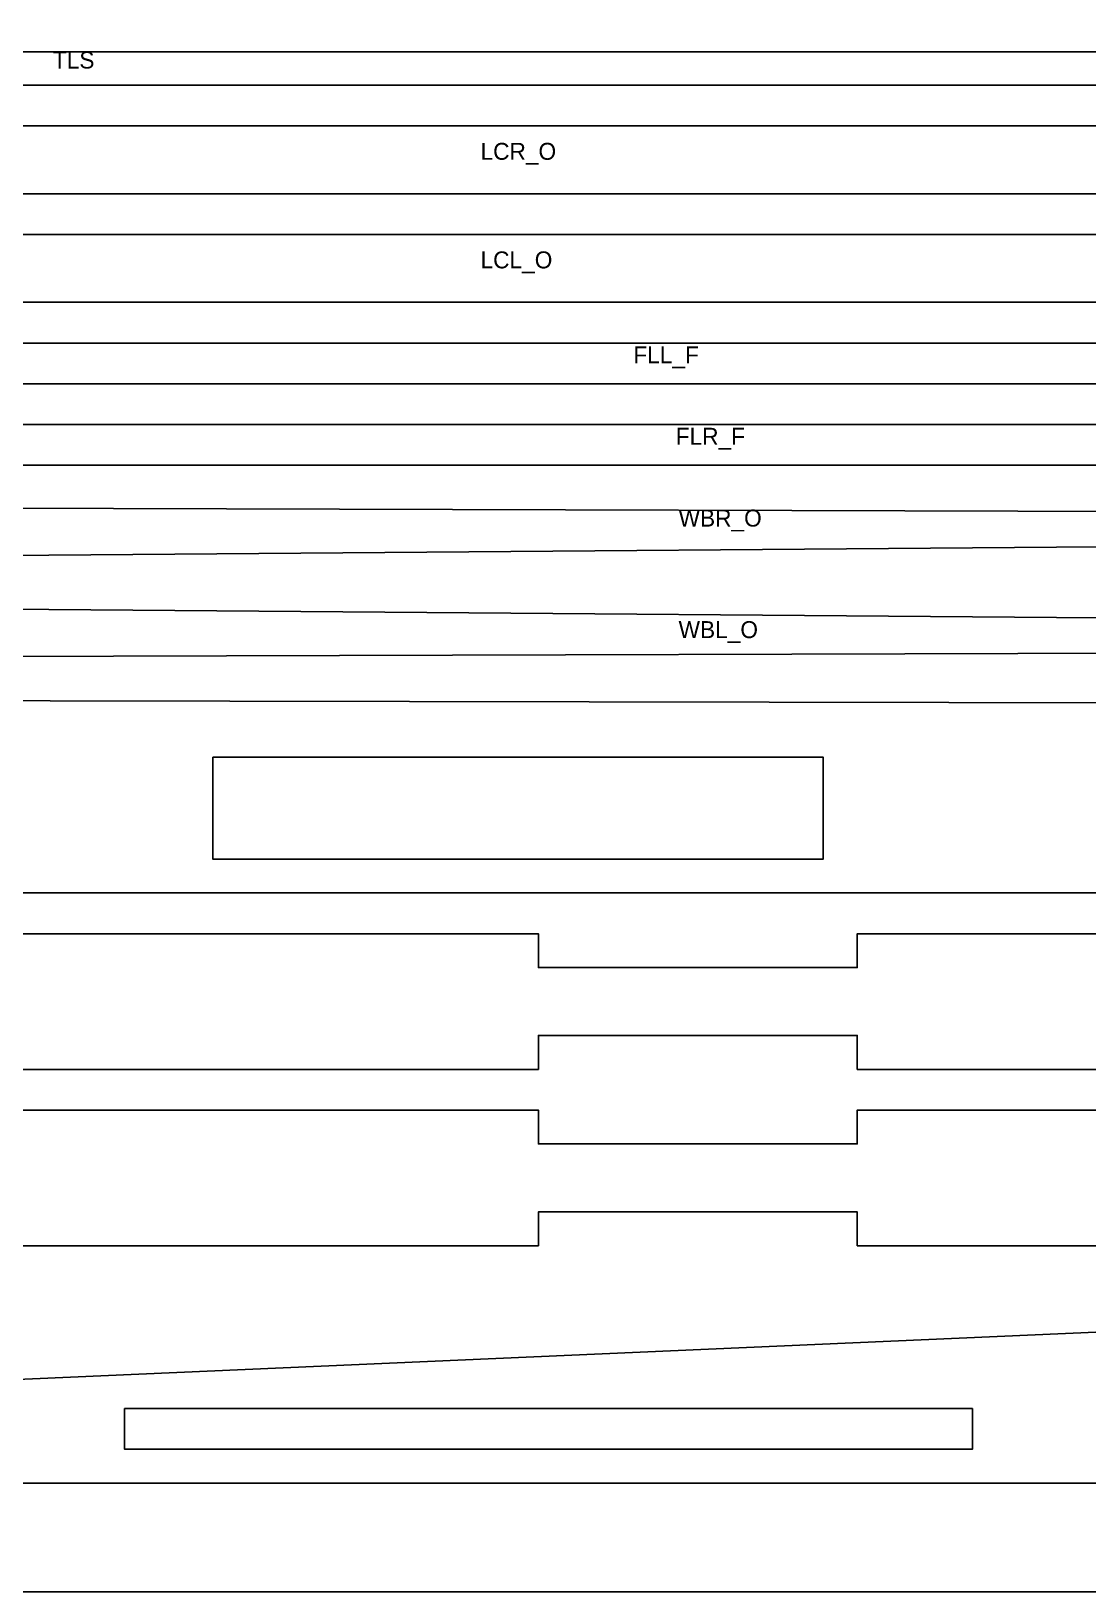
# Model space of a CAD drawing. Header units: millimetres. Extents: x 0 to 610, y 0 to 457.
# Drawn here: x 167.2 to 323, y 0 to 230 of the extents above; entities that cross this region are included whole.
import ezdxf

# ---------------------------------------------------------------- set-up
doc = ezdxf.new("R2010")
doc.units = ezdxf.units.MM
for name, color, linetype in [('CUT_AIRCRAFT', 7, 'Continuous'), ('LABEL_DO_NOT_CUT', 3, 'Continuous'), ('STOCK_DO_NOT_CUT', 8, 'Continuous')]:
    doc.layers.add(name, color=color, linetype=linetype)

msp = doc.modelspace()

# ---------------------------------------------------------------- linework, layer by layer
at = {"layer": 'CUT_AIRCRAFT'}
for points in [[(13.44146, 226.97453), (330.84285, 226.97453), (327.40139, 222.05962), (10, 222.05962)], [(420.94429, 216.05962), (420.94429, 206.05962), (46, 206.05962), (46, 216.05962)], [(420.94429, 200.05962), (420.94429, 190.05962), (46, 190.05962), (46, 200.05962)], [(46, 184.05962), (466, 184.05962), (466, 178.05962), (46, 178.05962)], [(46, 172.05962), (478.5, 172.05962), (478.5, 166.05962), (46, 166.05962)], [(479.34626, 155.24862), (46, 151.78462), (46, 160.05962), (479.34626, 158.76062)], [(46, 145.78462), (479.34626, 142.32062), (479.34626, 138.80862), (46, 137.50962)], [(194, 123), (194, 108), (284, 108), (284, 123)], [(64, 97), (242, 97), (242, 92), (289, 92), (289, 97), (389, 97), (389, 92), (412, 92), (412, 97), (453, 97), (453, 92), (589, 92), (589, 82), (453, 82), (453, 77), (412, 77), (412, 82), (389, 82), (389, 77), (289, 77), (289, 82), (242, 82), (242, 77), (64, 77)], [(64, 51), (64, 71), (242, 71), (242, 66), (289, 66), (289, 71), (389, 71), (389, 66), (412, 66), (412, 71), (453, 71), (453, 66), (589, 66), (589, 56), (453, 56), (453, 51), (412, 51), (412, 56), (389, 56), (389, 51), (289, 51), (289, 56), (242, 56), (242, 51)], [(136, 30), (341, 39), (596, 38.50962), (596, 10), (426, 10), (426, 16), (136, 16), (136, 23), (142, 23), (142, 29), (136, 29)], [(181, 27), (181, 21), (306, 21), (306, 27)]]:
    msp.add_lwpolyline(points, close=True, dxfattribs=at)
msp.add_lwpolyline([(474, 103), (64, 103), (64, 131.50962), (329, 131)], dxfattribs=at)
at = {"layer": 'STOCK_DO_NOT_CUT'}
msp.add_lwpolyline([(0, 0), (609.6, 0), (609.6, 457.2), (0, 457.2)], close=True, dxfattribs=at)

# ---------------------------------------------------------------- texts
at = {"layer": 'LABEL_DO_NOT_CUT'}
for s, p in [('TLS', (170.42143, 224.51708)), ('LCR_O', (233.47215, 211.05962)), ('LCL_O', (233.47215, 195.05962)), ('FLL_F', (256, 181.05962)), ('FLR_F', (262.25, 169.05962)), ('WBR_O', (262.67313, 157.00462)), ('WBL_O', (262.67313, 140.56462))]:
    msp.add_text(s, height=2.5, dxfattribs=at).set_placement(p)

doc.saveas('drawing.dxf')
